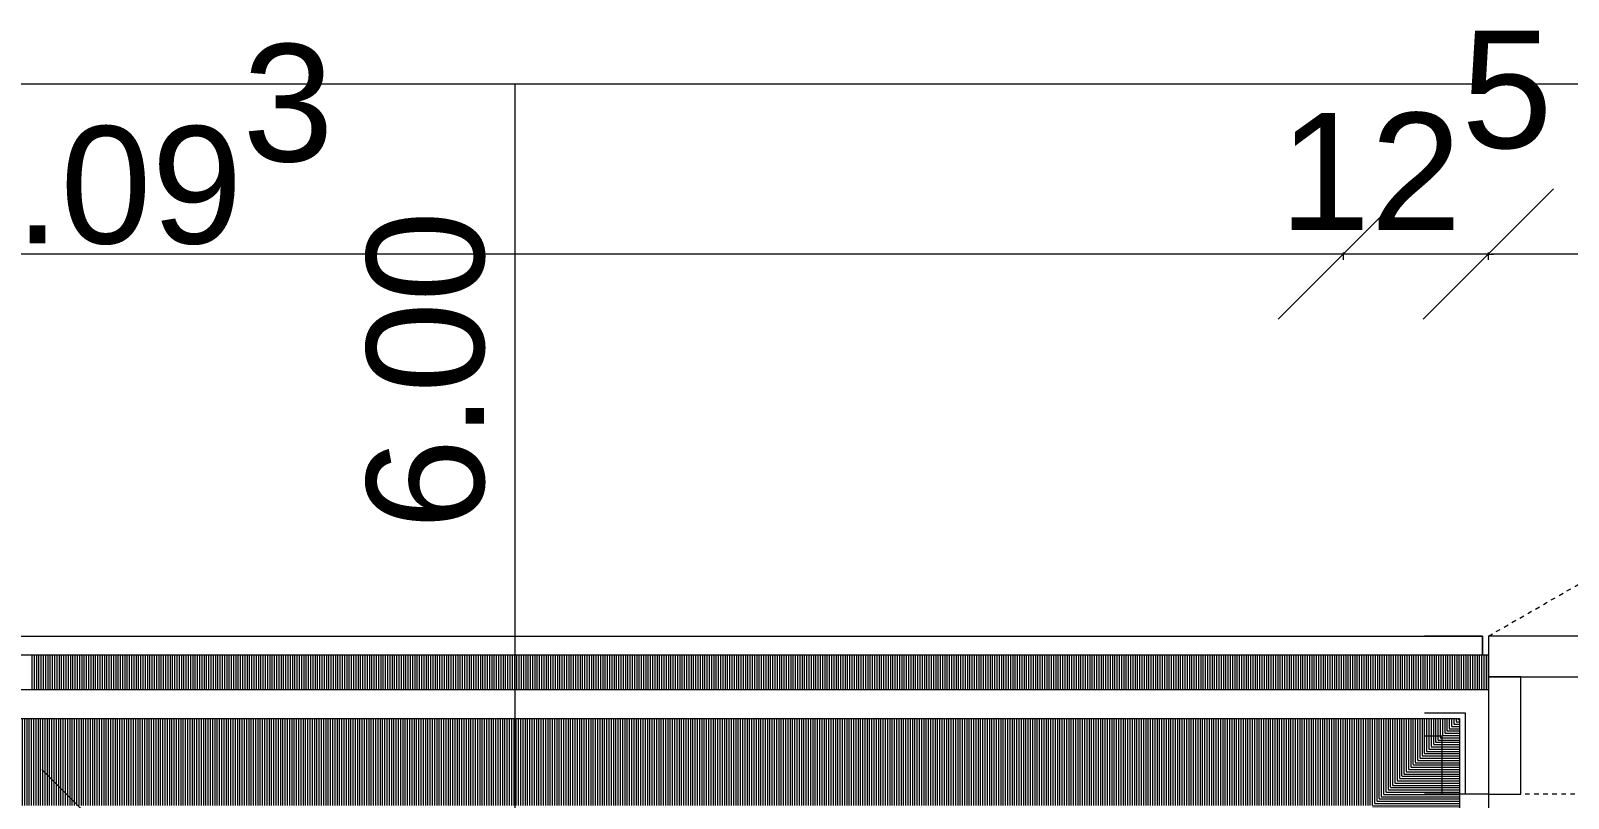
# Model space of a CAD drawing. Header units: metres. Extents: x -1 to 282, y -100 to 261.
# Drawn here: x 58.83 to 92.76, y 243.58 to 260.52 of the extents above; entities that cross this region are included whole.
import ezdxf

# ---------------------------------------------------------------- set-up
doc = ezdxf.new("R2010")
doc.units = ezdxf.units.M
doc.header["$LTSCALE"] = 0.00508
doc.header["$PDMODE"] = 1
doc.linetypes.add('gestrichelt-klein', pattern=[0.19685, 0.068898, -0.127953])
doc.linetypes.add('Ohne Titel-6', pattern=[1.0537, 0.590515, -0.19684, 0.069505, -0.19684])
for name, color, linetype, lineweight in [('221_Fenster', 7, 'Continuous', 9), ('271_Gipserarbeiten-allgemein', 7, 'Continuous', 18), ('273.0_Innentueren', 7, 'Continuous', 18), ('Linien-0.03', 7, 'Continuous', 5), ('Linien-gestrichelt', 7, 'gestrichelt-klein', 5), ('Linien-stripu', 7, 'Ohne Titel-6', 5), ('Symbole', 7, 'Continuous', 5), ('Text-Raumstempel', 7, 'Continuous', 5)]:
    doc.layers.add(name, color=color, linetype=linetype, lineweight=lineweight)
for name, color, linetype, lineweight, true_color in [('271_Gipserarbeiten-LBW 12.5cm', 7, 'Continuous', 18, 0x117d81), ('271_Gipserarbeiten-LBW Schacht', 7, 'Continuous', 18, 0x811264), ('273.1_Akustikplatte', 7, 'Continuous', 13, 0xe95800), ('Bemaßung-Leichtbau', 7, 'Continuous', 5, 0xb54400), ('Bemaßung-Rohbau', 7, 'Continuous', 5, 0x000000)]:
    doc.layers.add(name, color=color, linetype=linetype, lineweight=lineweight, true_color=true_color)
doc.styles.add('Arial', font='arial.ttf')
doc.dimstyles.new('vbk_50', dxfattribs={"dimtxt": 101.016365, "dimasz": 0.002245, "dimexe": 0.0015, "dimexo": 0.003, "dimgap": 0.0005, "dimtad": 1, "dimdec": 3, "dimzin": 3, "dimdsep": 46, "dimtxsty": 'Arial', "dimblk": 'VW_SLASH', "dimblk1": 'VW_SLASH', "dimblk2": 'VW_SLASH', "dimcen": 0, "dimdle": 0.002, "dimazin": 0, "dimtfac": 0.9, "dimtdec": 3, "dimtix": 1, "dimtmove": 0, "dimatfit": 0, "dimldrblk": 'DOT', "dimfxl": 0.005, "dimfxlon": 1, "dimfrac": 2, "dimtolj": 1, "dimtzin": 3, "dimarcsym": 0})

# ---------------------------------------------------------------- blocks, each defined once
blk = doc.blocks.new('HT_GR_Rev-Öffnung-1')
at = {"layer": '271_Gipserarbeiten-LBW Schacht', "flags": 128}
blk.add_lwpolyline([(0.655, 0.045), (0.6, 0.045), (0.6, -0.045), (0.655, -0.045)], dxfattribs=at)
at = {"layer": '273.0_Innentueren', "flags": 128}
for points in [[(-0.603, 0.091), (0.6, 0.091), (0.6, 0.056), (-0.603, 0.056)], [(0.572, 0.056), (0.6, 0.056), (0.6, -0.045), (0.572, -0.045)]]:
    blk.add_lwpolyline(points, close=True, dxfattribs=at)
at = {"layer": '273.1_Akustikplatte', "flags": 128}
blk.add_lwpolyline([(0.655, 0.075), (0.605, 0.075), (0.605, 0.091), (0.655, 0.091)], dxfattribs=at)
at = {"layer": 'Linien-0.03', "flags": 128}
for points in [[(0.655, 0.025), (0.62, 0.025), (0.62, -0.045)], [(0.655, 0.005), (0.64, 0.005), (0.64, -0.045), (0.655, -0.045)]]:
    blk.add_lwpolyline(points, dxfattribs=at)
at = {"layer": 'Linien-0.03', "linetype": 'Continuous', "lineweight": 5}
blk.add_point((0.6, -0.045), dxfattribs=at)
at = {"layer": 'Linien-gestrichelt'}
blk.add_line((0.6, 0.091), (0.0784, 0.391), dxfattribs=at)
at = {"layer": 'Linien-stripu'}
blk.add_line((-0.575, -0.045), (0.572, -0.045), dxfattribs=at)
blk = doc.blocks.new('*E182')
at = {"layer": 'Linien-0.03', "linetype": 'Continuous', "lineweight": 5}
h = blk.add_hatch(dxfattribs=at)
h.set_pattern_fill('DÄMMSTOFF 1MM', angle=180, style=0, pattern_type=2)
h.set_pattern_definition([(270, (-31.357545, -155.136867), (-0.05, 6e-18), [])])
h.paths.add_polyline_path([(2.179, 88.279), (0.257, 90.201), (59.003, 90.201), (57.081, 88.279)])
h = blk.add_hatch(dxfattribs=at)
h.set_pattern_fill('DÄMMSTOFF 1MM', angle=-90, style=0, pattern_type=2)
h.set_pattern_definition([(360, (-31.357545, -155.136867), (-2e-17, -0.05), [])])
h.paths.add_polyline_path([(57.081, 88.279), (59.003, 90.201), (59.003, 74.826), (57.081, 72.904)])
at = {"layer": '271_Gipserarbeiten-LBW 12.5cm'}
for p, q in [((0, 90.841, 0), (59.643, 90.841, 0)), ((59.643, 90.841, 0), (59.643, 75.466, 0))]:
    blk.add_line(p, q, dxfattribs=at)
at = {"layer": '271_Gipserarbeiten-LBW Schacht'}
blk.add_line((59.643, 90.841, 0), (59.643, 88.535, 0), dxfattribs=at)
at = {"layer": '273.1_Akustikplatte'}
for p, q in [((0, 92.02, 0), (59.515, 92.02, 0)), ((59.515, 92.02, 0), (59.515, 91.61, 0)), ((0, 91.61, 0), (59.515, 91.61, 0))]:
    blk.add_line(p, q, dxfattribs=at)
at = {"layer": 'Linien-0.03'}
for p, q in [((0, 91.61, 0), (59.643, 91.61, 0)), ((0, 91.61, 0), (59.643, 91.61, 0)), ((59.643, 90.841, 0), (59.643, 91.61, 0)), ((0, 90.841, 0), (59.643, 90.841, 0)), ((0, 90.841, 0), (59.643, 90.841, 0)), ((0, 90.841, 0), (59.643, 90.841, 0)), ((59.643, 90.841, 0), (59.643, 75.466, 0)), ((0.257, 90.201, 0), (59.003, 90.201, 0)), ((59.003, 90.201, 0), (59.003, 74.826, 0))]:
    blk.add_line(p, q, dxfattribs=at)
at = {"layer": 'Linien-0.03', "color": 7, "linetype": 'Continuous', "lineweight": 5}
for p, q in [((27.492, 91.61, 0), (27.492, 90.841, 0)), ((27.542, 91.61, 0), (27.542, 90.841, 0)), ((27.592, 91.61, 0), (27.592, 90.841, 0)), ((27.642, 91.61, 0), (27.642, 90.841, 0)), ((27.692, 91.61, 0), (27.692, 90.841, 0)), ((27.742, 91.61, 0), (27.742, 90.841, 0)), ((27.792, 91.61, 0), (27.792, 90.841, 0)), ((27.842, 91.61, 0), (27.842, 90.841, 0)), ((27.892, 91.61, 0), (27.892, 90.841, 0)), ((27.942, 91.61, 0), (27.942, 90.841, 0)), ((27.992, 91.61, 0), (27.992, 90.841, 0)), ((28.042, 91.61, 0), (28.042, 90.841, 0)), ((28.092, 91.61, 0), (28.092, 90.841, 0)), ((28.142, 91.61, 0), (28.142, 90.841, 0)), ((28.192, 91.61, 0), (28.192, 90.841, 0)), ((28.242, 91.61, 0), (28.242, 90.841, 0)), ((28.292, 91.61, 0), (28.292, 90.841, 0)), ((28.342, 91.61, 0), (28.342, 90.841, 0)), ((28.392, 91.61, 0), (28.392, 90.841, 0)), ((28.442, 91.61, 0), (28.442, 90.841, 0)), ((28.492, 91.61, 0), (28.492, 90.841, 0)), ((28.542, 91.61, 0), (28.542, 90.841, 0)), ((28.592, 91.61, 0), (28.592, 90.841, 0)), ((28.642, 91.61, 0), (28.642, 90.841, 0)), ((28.692, 91.61, 0), (28.692, 90.841, 0)), ((28.742, 91.61, 0), (28.742, 90.841, 0)), ((28.792, 91.61, 0), (28.792, 90.841, 0)), ((28.842, 91.61, 0), (28.842, 90.841, 0)), ((28.892, 91.61, 0), (28.892, 90.841, 0)), ((28.942, 91.61, 0), (28.942, 90.841, 0)), ((28.992, 91.61, 0), (28.992, 90.841, 0)), ((29.042, 91.61, 0), (29.042, 90.841, 0)), ((29.092, 91.61, 0), (29.092, 90.841, 0)), ((29.142, 91.61, 0), (29.142, 90.841, 0)), ((29.192, 91.61, 0), (29.192, 90.841, 0)), ((29.242, 91.61, 0), (29.242, 90.841, 0)), ((29.292, 91.61, 0), (29.292, 90.841, 0)), ((29.342, 91.61, 0), (29.342, 90.841, 0)), ((29.392, 91.61, 0), (29.392, 90.841, 0)), ((29.442, 91.61, 0), (29.442, 90.841, 0)), ((29.492, 91.61, 0), (29.492, 90.841, 0)), ((29.542, 91.61, 0), (29.542, 90.841, 0)), ((29.592, 91.61, 0), (29.592, 90.841, 0)), ((29.642, 91.61, 0), (29.642, 90.841, 0)), ((29.692, 91.61, 0), (29.692, 90.841, 0)), ((29.742, 91.61, 0), (29.742, 90.841, 0)), ((29.792, 91.61, 0), (29.792, 90.841, 0)), ((29.842, 91.61, 0), (29.842, 90.841, 0)), ((29.892, 91.61, 0), (29.892, 90.841, 0)), ((29.942, 91.61, 0), (29.942, 90.841, 0)), ((29.992, 91.61, 0), (29.992, 90.841, 0)), ((30.042, 91.61, 0), (30.042, 90.841, 0)), ((30.092, 91.61, 0), (30.092, 90.841, 0)), ((30.142, 91.61, 0), (30.142, 90.841, 0)), ((30.192, 91.61, 0), (30.192, 90.841, 0)), ((30.242, 91.61, 0), (30.242, 90.841, 0)), ((30.292, 91.61, 0), (30.292, 90.841, 0)), ((30.342, 91.61, 0), (30.342, 90.841, 0)), ((30.392, 91.61, 0), (30.392, 90.841, 0)), ((30.442, 91.61, 0), (30.442, 90.841, 0)), ((30.492, 91.61, 0), (30.492, 90.841, 0)), ((30.542, 91.61, 0), (30.542, 90.841, 0)), ((30.592, 91.61, 0), (30.592, 90.841, 0)), ((30.642, 91.61, 0), (30.642, 90.841, 0)), ((30.692, 91.61, 0), (30.692, 90.841, 0)), ((30.742, 91.61, 0), (30.742, 90.841, 0)), ((30.792, 91.61, 0), (30.792, 90.841, 0)), ((30.842, 91.61, 0), (30.842, 90.841, 0)), ((30.892, 91.61, 0), (30.892, 90.841, 0)), ((30.942, 91.61, 0), (30.942, 90.841, 0)), ((30.992, 91.61, 0), (30.992, 90.841, 0)), ((31.042, 91.61, 0), (31.042, 90.841, 0)), ((31.092, 91.61, 0), (31.092, 90.841, 0)), ((31.142, 91.61, 0), (31.142, 90.841, 0)), ((31.192, 91.61, 0), (31.192, 90.841, 0)), ((31.242, 91.61, 0), (31.242, 90.841, 0)), ((31.292, 91.61, 0), (31.292, 90.841, 0)), ((31.342, 91.61, 0), (31.342, 90.841, 0)), ((31.392, 91.61, 0), (31.392, 90.841, 0)), ((31.442, 91.61, 0), (31.442, 90.841, 0)), ((31.492, 91.61, 0), (31.492, 90.841, 0)), ((31.542, 91.61, 0), (31.542, 90.841, 0)), ((31.592, 91.61, 0), (31.592, 90.841, 0)), ((31.642, 91.61, 0), (31.642, 90.841, 0)), ((31.692, 91.61, 0), (31.692, 90.841, 0)), ((31.742, 91.61, 0), (31.742, 90.841, 0)), ((31.792, 91.61, 0), (31.792, 90.841, 0)), ((31.842, 91.61, 0), (31.842, 90.841, 0)), ((31.892, 91.61, 0), (31.892, 90.841, 0)), ((31.942, 91.61, 0), (31.942, 90.841, 0)), ((31.992, 91.61, 0), (31.992, 90.841, 0)), ((32.042, 91.61, 0), (32.042, 90.841, 0)), ((32.092, 91.61, 0), (32.092, 90.841, 0)), ((32.142, 91.61, 0), (32.142, 90.841, 0)), ((32.192, 91.61, 0), (32.192, 90.841, 0)), ((32.242, 91.61, 0), (32.242, 90.841, 0)), ((32.292, 91.61, 0), (32.292, 90.841, 0)), ((32.342, 91.61, 0), (32.342, 90.841, 0)), ((32.392, 91.61, 0), (32.392, 90.841, 0)), ((32.442, 91.61, 0), (32.442, 90.841, 0)), ((32.492, 91.61, 0), (32.492, 90.841, 0)), ((32.542, 91.61, 0), (32.542, 90.841, 0)), ((32.592, 91.61, 0), (32.592, 90.841, 0)), ((32.642, 91.61, 0), (32.642, 90.841, 0)), ((32.692, 91.61, 0), (32.692, 90.841, 0)), ((32.742, 91.61, 0), (32.742, 90.841, 0)), ((32.792, 91.61, 0), (32.792, 90.841, 0)), ((32.842, 91.61, 0), (32.842, 90.841, 0)), ((32.892, 91.61, 0), (32.892, 90.841, 0)), ((32.942, 91.61, 0), (32.942, 90.841, 0)), ((32.992, 91.61, 0), (32.992, 90.841, 0)), ((33.042, 91.61, 0), (33.042, 90.841, 0)), ((33.092, 91.61, 0), (33.092, 90.841, 0)), ((33.142, 91.61, 0), (33.142, 90.841, 0)), ((33.192, 91.61, 0), (33.192, 90.841, 0)), ((33.242, 91.61, 0), (33.242, 90.841, 0)), ((33.292, 91.61, 0), (33.292, 90.841, 0)), ((33.342, 91.61, 0), (33.342, 90.841, 0)), ((33.392, 91.61, 0), (33.392, 90.841, 0)), ((33.442, 91.61, 0), (33.442, 90.841, 0)), ((33.492, 91.61, 0), (33.492, 90.841, 0)), ((33.542, 91.61, 0), (33.542, 90.841, 0)), ((33.592, 91.61, 0), (33.592, 90.841, 0)), ((33.642, 91.61, 0), (33.642, 90.841, 0)), ((33.692, 91.61, 0), (33.692, 90.841, 0)), ((33.742, 91.61, 0), (33.742, 90.841, 0)), ((33.792, 91.61, 0), (33.792, 90.841, 0)), ((33.842, 91.61, 0), (33.842, 90.841, 0)), ((33.892, 91.61, 0), (33.892, 90.841, 0)), ((33.942, 91.61, 0), (33.942, 90.841, 0)), ((33.992, 91.61, 0), (33.992, 90.841, 0)), ((34.042, 91.61, 0), (34.042, 90.841, 0)), ((34.092, 91.61, 0), (34.092, 90.841, 0)), ((34.142, 91.61, 0), (34.142, 90.841, 0)), ((34.192, 91.61, 0), (34.192, 90.841, 0)), ((34.242, 91.61, 0), (34.242, 90.841, 0)), ((34.292, 91.61, 0), (34.292, 90.841, 0)), ((34.342, 91.61, 0), (34.342, 90.841, 0)), ((34.392, 91.61, 0), (34.392, 90.841, 0)), ((34.442, 91.61, 0), (34.442, 90.841, 0)), ((34.492, 91.61, 0), (34.492, 90.841, 0)), ((34.542, 91.61, 0), (34.542, 90.841, 0)), ((34.592, 91.61, 0), (34.592, 90.841, 0)), ((34.642, 91.61, 0), (34.642, 90.841, 0)), ((34.692, 91.61, 0), (34.692, 90.841, 0)), ((34.742, 91.61, 0), (34.742, 90.841, 0)), ((34.792, 91.61, 0), (34.792, 90.841, 0)), ((34.842, 91.61, 0), (34.842, 90.841, 0)), ((34.892, 91.61, 0), (34.892, 90.841, 0)), ((34.942, 91.61, 0), (34.942, 90.841, 0)), ((34.992, 91.61, 0), (34.992, 90.841, 0)), ((35.042, 91.61, 0), (35.042, 90.841, 0)), ((35.092, 91.61, 0), (35.092, 90.841, 0)), ((35.142, 91.61, 0), (35.142, 90.841, 0)), ((35.192, 91.61, 0), (35.192, 90.841, 0)), ((35.242, 91.61, 0), (35.242, 90.841, 0)), ((35.292, 91.61, 0), (35.292, 90.841, 0)), ((35.342, 91.61, 0), (35.342, 90.841, 0)), ((35.392, 91.61, 0), (35.392, 90.841, 0)), ((35.442, 91.61, 0), (35.442, 90.841, 0)), ((35.492, 91.61, 0), (35.492, 90.841, 0)), ((35.542, 91.61, 0), (35.542, 90.841, 0)), ((35.592, 91.61, 0), (35.592, 90.841, 0)), ((35.642, 91.61, 0), (35.642, 90.841, 0)), ((35.692, 91.61, 0), (35.692, 90.841, 0)), ((35.742, 91.61, 0), (35.742, 90.841, 0)), ((35.792, 91.61, 0), (35.792, 90.841, 0)), ((35.842, 91.61, 0), (35.842, 90.841, 0)), ((35.892, 91.61, 0), (35.892, 90.841, 0)), ((35.942, 91.61, 0), (35.942, 90.841, 0)), ((35.992, 91.61, 0), (35.992, 90.841, 0)), ((36.042, 91.61, 0), (36.042, 90.841, 0)), ((36.092, 91.61, 0), (36.092, 90.841, 0)), ((36.142, 91.61, 0), (36.142, 90.841, 0)), ((36.192, 91.61, 0), (36.192, 90.841, 0)), ((36.242, 91.61, 0), (36.242, 90.841, 0)), ((36.292, 91.61, 0), (36.292, 90.841, 0)), ((36.342, 91.61, 0), (36.342, 90.841, 0)), ((36.392, 91.61, 0), (36.392, 90.841, 0)), ((36.442, 91.61, 0), (36.442, 90.841, 0)), ((36.492, 91.61, 0), (36.492, 90.841, 0)), ((36.542, 91.61, 0), (36.542, 90.841, 0)), ((36.592, 91.61, 0), (36.592, 90.841, 0)), ((36.642, 91.61, 0), (36.642, 90.841, 0)), ((36.692, 91.61, 0), (36.692, 90.841, 0)), ((36.742, 91.61, 0), (36.742, 90.841, 0)), ((36.792, 91.61, 0), (36.792, 90.841, 0)), ((36.842, 91.61, 0), (36.842, 90.841, 0)), ((36.892, 91.61, 0), (36.892, 90.841, 0)), ((36.942, 91.61, 0), (36.942, 90.841, 0)), ((36.992, 91.61, 0), (36.992, 90.841, 0)), ((37.042, 91.61, 0), (37.042, 90.841, 0)), ((37.092, 91.61, 0), (37.092, 90.841, 0)), ((37.142, 91.61, 0), (37.142, 90.841, 0)), ((37.192, 91.61, 0), (37.192, 90.841, 0)), ((37.242, 91.61, 0), (37.242, 90.841, 0)), ((37.292, 91.61, 0), (37.292, 90.841, 0)), ((37.342, 91.61, 0), (37.342, 90.841, 0)), ((37.392, 91.61, 0), (37.392, 90.841, 0)), ((37.442, 91.61, 0), (37.442, 90.841, 0)), ((37.492, 91.61, 0), (37.492, 90.841, 0)), ((37.542, 91.61, 0), (37.542, 90.841, 0)), ((37.592, 91.61, 0), (37.592, 90.841, 0)), ((37.642, 91.61, 0), (37.642, 90.841, 0)), ((37.692, 91.61, 0), (37.692, 90.841, 0)), ((37.742, 91.61, 0), (37.742, 90.841, 0)), ((37.792, 91.61, 0), (37.792, 90.841, 0)), ((37.842, 91.61, 0), (37.842, 90.841, 0)), ((37.892, 91.61, 0), (37.892, 90.841, 0)), ((37.942, 91.61, 0), (37.942, 90.841, 0)), ((37.992, 91.61, 0), (37.992, 90.841, 0)), ((38.042, 91.61, 0), (38.042, 90.841, 0)), ((38.092, 91.61, 0), (38.092, 90.841, 0)), ((38.142, 91.61, 0), (38.142, 90.841, 0)), ((38.192, 91.61, 0), (38.192, 90.841, 0)), ((38.242, 91.61, 0), (38.242, 90.841, 0)), ((38.292, 91.61, 0), (38.292, 90.841, 0)), ((38.342, 91.61, 0), (38.342, 90.841, 0)), ((38.392, 91.61, 0), (38.392, 90.841, 0)), ((38.442, 91.61, 0), (38.442, 90.841, 0)), ((38.492, 91.61, 0), (38.492, 90.841, 0)), ((38.542, 91.61, 0), (38.542, 90.841, 0)), ((38.592, 91.61, 0), (38.592, 90.841, 0)), ((38.642, 91.61, 0), (38.642, 90.841, 0)), ((38.692, 91.61, 0), (38.692, 90.841, 0)), ((38.742, 91.61, 0), (38.742, 90.841, 0)), ((38.792, 91.61, 0), (38.792, 90.841, 0)), ((38.842, 91.61, 0), (38.842, 90.841, 0)), ((38.892, 91.61, 0), (38.892, 90.841, 0)), ((38.942, 91.61, 0), (38.942, 90.841, 0)), ((38.992, 91.61, 0), (38.992, 90.841, 0)), ((39.042, 91.61, 0), (39.042, 90.841, 0)), ((39.092, 91.61, 0), (39.092, 90.841, 0)), ((39.142, 91.61, 0), (39.142, 90.841, 0)), ((39.192, 91.61, 0), (39.192, 90.841, 0)), ((39.242, 91.61, 0), (39.242, 90.841, 0)), ((39.292, 91.61, 0), (39.292, 90.841, 0)), ((39.342, 91.61, 0), (39.342, 90.841, 0)), ((39.392, 91.61, 0), (39.392, 90.841, 0)), ((39.442, 91.61, 0), (39.442, 90.841, 0)), ((39.492, 91.61, 0), (39.492, 90.841, 0)), ((39.542, 91.61, 0), (39.542, 90.841, 0)), ((39.592, 91.61, 0), (39.592, 90.841, 0)), ((39.642, 91.61, 0), (39.642, 90.841, 0)), ((39.692, 91.61, 0), (39.692, 90.841, 0)), ((39.742, 91.61, 0), (39.742, 90.841, 0)), ((39.792, 91.61, 0), (39.792, 90.841, 0)), ((39.842, 91.61, 0), (39.842, 90.841, 0)), ((39.892, 91.61, 0), (39.892, 90.841, 0)), ((39.942, 91.61, 0), (39.942, 90.841, 0)), ((39.992, 91.61, 0), (39.992, 90.841, 0)), ((40.042, 91.61, 0), (40.042, 90.841, 0)), ((40.092, 91.61, 0), (40.092, 90.841, 0)), ((40.142, 91.61, 0), (40.142, 90.841, 0)), ((40.192, 91.61, 0), (40.192, 90.841, 0)), ((40.242, 91.61, 0), (40.242, 90.841, 0)), ((40.292, 91.61, 0), (40.292, 90.841, 0)), ((40.342, 91.61, 0), (40.342, 90.841, 0)), ((40.392, 91.61, 0), (40.392, 90.841, 0)), ((40.442, 91.61, 0), (40.442, 90.841, 0)), ((40.492, 91.61, 0), (40.492, 90.841, 0)), ((40.542, 91.61, 0), (40.542, 90.841, 0)), ((40.592, 91.61, 0), (40.592, 90.841, 0)), ((40.642, 91.61, 0), (40.642, 90.841, 0)), ((40.692, 91.61, 0), (40.692, 90.841, 0)), ((40.742, 91.61, 0), (40.742, 90.841, 0)), ((40.792, 91.61, 0), (40.792, 90.841, 0)), ((40.842, 91.61, 0), (40.842, 90.841, 0)), ((40.892, 91.61, 0), (40.892, 90.841, 0)), ((40.942, 91.61, 0), (40.942, 90.841, 0)), ((40.992, 91.61, 0), (40.992, 90.841, 0)), ((41.042, 91.61, 0), (41.042, 90.841, 0)), ((41.092, 91.61, 0), (41.092, 90.841, 0)), ((41.142, 91.61, 0), (41.142, 90.841, 0)), ((41.192, 91.61, 0), (41.192, 90.841, 0)), ((41.242, 91.61, 0), (41.242, 90.841, 0)), ((41.292, 91.61, 0), (41.292, 90.841, 0)), ((41.342, 91.61, 0), (41.342, 90.841, 0)), ((41.392, 91.61, 0), (41.392, 90.841, 0)), ((41.442, 91.61, 0), (41.442, 90.841, 0)), ((41.492, 91.61, 0), (41.492, 90.841, 0)), ((41.542, 91.61, 0), (41.542, 90.841, 0)), ((41.592, 91.61, 0), (41.592, 90.841, 0)), ((41.642, 91.61, 0), (41.642, 90.841, 0)), ((41.692, 91.61, 0), (41.692, 90.841, 0)), ((41.742, 91.61, 0), (41.742, 90.841, 0)), ((41.792, 91.61, 0), (41.792, 90.841, 0)), ((41.842, 91.61, 0), (41.842, 90.841, 0)), ((41.892, 91.61, 0), (41.892, 90.841, 0)), ((41.942, 91.61, 0), (41.942, 90.841, 0)), ((41.992, 91.61, 0), (41.992, 90.841, 0)), ((42.042, 91.61, 0), (42.042, 90.841, 0)), ((42.092, 91.61, 0), (42.092, 90.841, 0)), ((42.142, 91.61, 0), (42.142, 90.841, 0)), ((42.192, 91.61, 0), (42.192, 90.841, 0)), ((42.242, 91.61, 0), (42.242, 90.841, 0)), ((42.292, 91.61, 0), (42.292, 90.841, 0)), ((42.342, 91.61, 0), (42.342, 90.841, 0)), ((42.392, 91.61, 0), (42.392, 90.841, 0)), ((42.442, 91.61, 0), (42.442, 90.841, 0)), ((42.492, 91.61, 0), (42.492, 90.841, 0)), ((42.542, 91.61, 0), (42.542, 90.841, 0)), ((42.592, 91.61, 0), (42.592, 90.841, 0)), ((42.642, 91.61, 0), (42.642, 90.841, 0)), ((42.692, 91.61, 0), (42.692, 90.841, 0)), ((42.742, 91.61, 0), (42.742, 90.841, 0)), ((42.792, 91.61, 0), (42.792, 90.841, 0)), ((42.842, 91.61, 0), (42.842, 90.841, 0)), ((42.892, 91.61, 0), (42.892, 90.841, 0)), ((42.942, 91.61, 0), (42.942, 90.841, 0)), ((42.992, 91.61, 0), (42.992, 90.841, 0)), ((43.042, 91.61, 0), (43.042, 90.841, 0)), ((43.092, 91.61, 0), (43.092, 90.841, 0)), ((43.142, 91.61, 0), (43.142, 90.841, 0)), ((43.192, 91.61, 0), (43.192, 90.841, 0)), ((43.242, 91.61, 0), (43.242, 90.841, 0)), ((43.292, 91.61, 0), (43.292, 90.841, 0)), ((43.342, 91.61, 0), (43.342, 90.841, 0)), ((43.392, 91.61, 0), (43.392, 90.841, 0)), ((43.442, 91.61, 0), (43.442, 90.841, 0)), ((43.492, 91.61, 0), (43.492, 90.841, 0)), ((43.542, 91.61, 0), (43.542, 90.841, 0)), ((43.592, 91.61, 0), (43.592, 90.841, 0)), ((43.642, 91.61, 0), (43.642, 90.841, 0)), ((43.692, 91.61, 0), (43.692, 90.841, 0)), ((43.742, 91.61, 0), (43.742, 90.841, 0)), ((43.792, 91.61, 0), (43.792, 90.841, 0)), ((43.842, 91.61, 0), (43.842, 90.841, 0)), ((43.892, 91.61, 0), (43.892, 90.841, 0)), ((43.942, 91.61, 0), (43.942, 90.841, 0)), ((43.992, 91.61, 0), (43.992, 90.841, 0)), ((44.042, 91.61, 0), (44.042, 90.841, 0)), ((44.092, 91.61, 0), (44.092, 90.841, 0)), ((44.142, 91.61, 0), (44.142, 90.841, 0)), ((44.192, 91.61, 0), (44.192, 90.841, 0)), ((44.242, 91.61, 0), (44.242, 90.841, 0)), ((44.292, 91.61, 0), (44.292, 90.841, 0)), ((44.342, 91.61, 0), (44.342, 90.841, 0)), ((44.392, 91.61, 0), (44.392, 90.841, 0)), ((44.442, 91.61, 0), (44.442, 90.841, 0)), ((44.492, 91.61, 0), (44.492, 90.841, 0)), ((44.542, 91.61, 0), (44.542, 90.841, 0)), ((44.592, 91.61, 0), (44.592, 90.841, 0)), ((44.642, 91.61, 0), (44.642, 90.841, 0)), ((44.692, 91.61, 0), (44.692, 90.841, 0)), ((44.742, 91.61, 0), (44.742, 90.841, 0)), ((44.792, 91.61, 0), (44.792, 90.841, 0)), ((44.842, 91.61, 0), (44.842, 90.841, 0)), ((44.892, 91.61, 0), (44.892, 90.841, 0)), ((44.942, 91.61, 0), (44.942, 90.841, 0)), ((44.992, 91.61, 0), (44.992, 90.841, 0)), ((45.042, 91.61, 0), (45.042, 90.841, 0)), ((45.092, 91.61, 0), (45.092, 90.841, 0)), ((45.142, 91.61, 0), (45.142, 90.841, 0)), ((45.192, 91.61, 0), (45.192, 90.841, 0)), ((45.242, 91.61, 0), (45.242, 90.841, 0)), ((45.292, 91.61, 0), (45.292, 90.841, 0)), ((45.342, 91.61, 0), (45.342, 90.841, 0)), ((45.392, 91.61, 0), (45.392, 90.841, 0)), ((45.442, 91.61, 0), (45.442, 90.841, 0)), ((45.492, 91.61, 0), (45.492, 90.841, 0)), ((45.542, 91.61, 0), (45.542, 90.841, 0)), ((45.592, 91.61, 0), (45.592, 90.841, 0)), ((45.642, 91.61, 0), (45.642, 90.841, 0)), ((45.692, 91.61, 0), (45.692, 90.841, 0)), ((45.742, 91.61, 0), (45.742, 90.841, 0)), ((45.792, 91.61, 0), (45.792, 90.841, 0)), ((45.842, 91.61, 0), (45.842, 90.841, 0)), ((45.892, 91.61, 0), (45.892, 90.841, 0)), ((45.942, 91.61, 0), (45.942, 90.841, 0)), ((45.992, 91.61, 0), (45.992, 90.841, 0)), ((46.042, 91.61, 0), (46.042, 90.841, 0)), ((46.092, 91.61, 0), (46.092, 90.841, 0)), ((46.142, 91.61, 0), (46.142, 90.841, 0)), ((46.192, 91.61, 0), (46.192, 90.841, 0)), ((46.242, 91.61, 0), (46.242, 90.841, 0)), ((46.292, 91.61, 0), (46.292, 90.841, 0)), ((46.342, 91.61, 0), (46.342, 90.841, 0)), ((46.392, 91.61, 0), (46.392, 90.841, 0)), ((46.442, 91.61, 0), (46.442, 90.841, 0)), ((46.492, 91.61, 0), (46.492, 90.841, 0)), ((46.542, 91.61, 0), (46.542, 90.841, 0)), ((46.592, 91.61, 0), (46.592, 90.841, 0)), ((46.642, 91.61, 0), (46.642, 90.841, 0)), ((46.692, 91.61, 0), (46.692, 90.841, 0)), ((46.742, 91.61, 0), (46.742, 90.841, 0)), ((46.792, 91.61, 0), (46.792, 90.841, 0)), ((46.842, 91.61, 0), (46.842, 90.841, 0)), ((46.892, 91.61, 0), (46.892, 90.841, 0)), ((46.942, 91.61, 0), (46.942, 90.841, 0)), ((46.992, 91.61, 0), (46.992, 90.841, 0)), ((47.042, 91.61, 0), (47.042, 90.841, 0)), ((47.092, 91.61, 0), (47.092, 90.841, 0)), ((47.142, 91.61, 0), (47.142, 90.841, 0)), ((47.192, 91.61, 0), (47.192, 90.841, 0)), ((47.242, 91.61, 0), (47.242, 90.841, 0)), ((47.292, 91.61, 0), (47.292, 90.841, 0)), ((47.342, 91.61, 0), (47.342, 90.841, 0)), ((47.392, 91.61, 0), (47.392, 90.841, 0)), ((47.442, 91.61, 0), (47.442, 90.841, 0)), ((47.492, 91.61, 0), (47.492, 90.841, 0)), ((47.542, 91.61, 0), (47.542, 90.841, 0)), ((47.592, 91.61, 0), (47.592, 90.841, 0)), ((47.642, 91.61, 0), (47.642, 90.841, 0)), ((47.692, 91.61, 0), (47.692, 90.841, 0)), ((47.742, 91.61, 0), (47.742, 90.841, 0)), ((47.792, 91.61, 0), (47.792, 90.841, 0)), ((47.842, 91.61, 0), (47.842, 90.841, 0)), ((47.892, 91.61, 0), (47.892, 90.841, 0)), ((47.942, 91.61, 0), (47.942, 90.841, 0)), ((47.992, 91.61, 0), (47.992, 90.841, 0)), ((48.042, 91.61, 0), (48.042, 90.841, 0)), ((48.092, 91.61, 0), (48.092, 90.841, 0)), ((48.142, 91.61, 0), (48.142, 90.841, 0)), ((48.192, 91.61, 0), (48.192, 90.841, 0)), ((48.242, 91.61, 0), (48.242, 90.841, 0)), ((48.292, 91.61, 0), (48.292, 90.841, 0)), ((48.342, 91.61, 0), (48.342, 90.841, 0)), ((48.392, 91.61, 0), (48.392, 90.841, 0)), ((48.442, 91.61, 0), (48.442, 90.841, 0)), ((48.492, 91.61, 0), (48.492, 90.841, 0)), ((48.542, 91.61, 0), (48.542, 90.841, 0)), ((48.592, 91.61, 0), (48.592, 90.841, 0)), ((48.642, 91.61, 0), (48.642, 90.841, 0)), ((48.692, 91.61, 0), (48.692, 90.841, 0)), ((48.742, 91.61, 0), (48.742, 90.841, 0)), ((48.792, 91.61, 0), (48.792, 90.841, 0)), ((48.842, 91.61, 0), (48.842, 90.841, 0)), ((48.892, 91.61, 0), (48.892, 90.841, 0)), ((48.942, 91.61, 0), (48.942, 90.841, 0)), ((48.992, 91.61, 0), (48.992, 90.841, 0)), ((49.042, 91.61, 0), (49.042, 90.841, 0)), ((49.092, 91.61, 0), (49.092, 90.841, 0)), ((49.142, 91.61, 0), (49.142, 90.841, 0)), ((49.192, 91.61, 0), (49.192, 90.841, 0)), ((49.242, 91.61, 0), (49.242, 90.841, 0)), ((49.292, 91.61, 0), (49.292, 90.841, 0)), ((49.342, 91.61, 0), (49.342, 90.841, 0)), ((49.392, 91.61, 0), (49.392, 90.841, 0)), ((49.442, 91.61, 0), (49.442, 90.841, 0)), ((49.492, 91.61, 0), (49.492, 90.841, 0)), ((49.542, 91.61, 0), (49.542, 90.841, 0)), ((49.592, 91.61, 0), (49.592, 90.841, 0)), ((49.642, 91.61, 0), (49.642, 90.841, 0)), ((49.692, 91.61, 0), (49.692, 90.841, 0)), ((49.742, 91.61, 0), (49.742, 90.841, 0)), ((49.792, 91.61, 0), (49.792, 90.841, 0)), ((49.842, 91.61, 0), (49.842, 90.841, 0)), ((49.892, 91.61, 0), (49.892, 90.841, 0)), ((49.942, 91.61, 0), (49.942, 90.841, 0)), ((49.992, 91.61, 0), (49.992, 90.841, 0)), ((50.042, 91.61, 0), (50.042, 90.841, 0)), ((50.092, 91.61, 0), (50.092, 90.841, 0)), ((50.142, 91.61, 0), (50.142, 90.841, 0)), ((50.192, 91.61, 0), (50.192, 90.841, 0)), ((50.242, 91.61, 0), (50.242, 90.841, 0)), ((50.292, 91.61, 0), (50.292, 90.841, 0)), ((50.342, 91.61, 0), (50.342, 90.841, 0)), ((50.392, 91.61, 0), (50.392, 90.841, 0)), ((50.442, 91.61, 0), (50.442, 90.841, 0)), ((50.492, 91.61, 0), (50.492, 90.841, 0)), ((50.542, 91.61, 0), (50.542, 90.841, 0)), ((50.592, 91.61, 0), (50.592, 90.841, 0)), ((50.642, 91.61, 0), (50.642, 90.841, 0)), ((50.692, 91.61, 0), (50.692, 90.841, 0)), ((50.742, 91.61, 0), (50.742, 90.841, 0)), ((50.792, 91.61, 0), (50.792, 90.841, 0)), ((50.842, 91.61, 0), (50.842, 90.841, 0)), ((50.892, 91.61, 0), (50.892, 90.841, 0)), ((50.942, 91.61, 0), (50.942, 90.841, 0)), ((50.992, 91.61, 0), (50.992, 90.841, 0)), ((51.042, 91.61, 0), (51.042, 90.841, 0)), ((51.092, 91.61, 0), (51.092, 90.841, 0)), ((51.142, 91.61, 0), (51.142, 90.841, 0)), ((51.192, 91.61, 0), (51.192, 90.841, 0)), ((51.242, 91.61, 0), (51.242, 90.841, 0)), ((51.292, 91.61, 0), (51.292, 90.841, 0)), ((51.342, 91.61, 0), (51.342, 90.841, 0)), ((51.392, 91.61, 0), (51.392, 90.841, 0)), ((51.442, 91.61, 0), (51.442, 90.841, 0)), ((51.492, 91.61, 0), (51.492, 90.841, 0)), ((51.542, 91.61, 0), (51.542, 90.841, 0)), ((51.592, 91.61, 0), (51.592, 90.841, 0)), ((51.642, 91.61, 0), (51.642, 90.841, 0)), ((51.692, 91.61, 0), (51.692, 90.841, 0)), ((51.742, 91.61, 0), (51.742, 90.841, 0)), ((51.792, 91.61, 0), (51.792, 90.841, 0)), ((51.842, 91.61, 0), (51.842, 90.841, 0)), ((51.892, 91.61, 0), (51.892, 90.841, 0)), ((51.942, 91.61, 0), (51.942, 90.841, 0)), ((51.992, 91.61, 0), (51.992, 90.841, 0)), ((52.042, 91.61, 0), (52.042, 90.841, 0)), ((52.092, 91.61, 0), (52.092, 90.841, 0)), ((52.142, 91.61, 0), (52.142, 90.841, 0)), ((52.192, 91.61, 0), (52.192, 90.841, 0)), ((52.242, 91.61, 0), (52.242, 90.841, 0)), ((52.292, 91.61, 0), (52.292, 90.841, 0)), ((52.342, 91.61, 0), (52.342, 90.841, 0)), ((52.392, 91.61, 0), (52.392, 90.841, 0)), ((52.442, 91.61, 0), (52.442, 90.841, 0)), ((52.492, 91.61, 0), (52.492, 90.841, 0)), ((52.542, 91.61, 0), (52.542, 90.841, 0)), ((52.592, 91.61, 0), (52.592, 90.841, 0)), ((52.642, 91.61, 0), (52.642, 90.841, 0)), ((52.692, 91.61, 0), (52.692, 90.841, 0)), ((52.742, 91.61, 0), (52.742, 90.841, 0)), ((52.792, 91.61, 0), (52.792, 90.841, 0)), ((52.842, 91.61, 0), (52.842, 90.841, 0)), ((52.892, 91.61, 0), (52.892, 90.841, 0)), ((52.942, 91.61, 0), (52.942, 90.841, 0)), ((52.992, 91.61, 0), (52.992, 90.841, 0)), ((53.042, 91.61, 0), (53.042, 90.841, 0)), ((53.092, 91.61, 0), (53.092, 90.841, 0)), ((53.142, 91.61, 0), (53.142, 90.841, 0)), ((53.192, 91.61, 0), (53.192, 90.841, 0)), ((53.242, 91.61, 0), (53.242, 90.841, 0)), ((53.292, 91.61, 0), (53.292, 90.841, 0)), ((53.342, 91.61, 0), (53.342, 90.841, 0)), ((53.392, 91.61, 0), (53.392, 90.841, 0)), ((53.442, 91.61, 0), (53.442, 90.841, 0)), ((53.492, 91.61, 0), (53.492, 90.841, 0)), ((53.542, 91.61, 0), (53.542, 90.841, 0)), ((53.592, 91.61, 0), (53.592, 90.841, 0)), ((53.642, 91.61, 0), (53.642, 90.841, 0)), ((53.692, 91.61, 0), (53.692, 90.841, 0)), ((53.742, 91.61, 0), (53.742, 90.841, 0)), ((53.792, 91.61, 0), (53.792, 90.841, 0)), ((53.842, 91.61, 0), (53.842, 90.841, 0)), ((53.892, 91.61, 0), (53.892, 90.841, 0)), ((53.942, 91.61, 0), (53.942, 90.841, 0)), ((53.992, 91.61, 0), (53.992, 90.841, 0)), ((54.042, 91.61, 0), (54.042, 90.841, 0)), ((54.092, 91.61, 0), (54.092, 90.841, 0)), ((54.142, 91.61, 0), (54.142, 90.841, 0)), ((54.192, 91.61, 0), (54.192, 90.841, 0)), ((54.242, 91.61, 0), (54.242, 90.841, 0)), ((54.292, 91.61, 0), (54.292, 90.841, 0)), ((54.342, 91.61, 0), (54.342, 90.841, 0)), ((54.392, 91.61, 0), (54.392, 90.841, 0)), ((54.442, 91.61, 0), (54.442, 90.841, 0)), ((54.492, 91.61, 0), (54.492, 90.841, 0)), ((54.542, 91.61, 0), (54.542, 90.841, 0)), ((54.592, 91.61, 0), (54.592, 90.841, 0)), ((54.642, 91.61, 0), (54.642, 90.841, 0)), ((54.692, 91.61, 0), (54.692, 90.841, 0)), ((54.742, 91.61, 0), (54.742, 90.841, 0)), ((54.792, 91.61, 0), (54.792, 90.841, 0)), ((54.842, 91.61, 0), (54.842, 90.841, 0)), ((54.892, 91.61, 0), (54.892, 90.841, 0)), ((54.942, 91.61, 0), (54.942, 90.841, 0)), ((54.992, 91.61, 0), (54.992, 90.841, 0)), ((55.042, 91.61, 0), (55.042, 90.841, 0)), ((55.092, 91.61, 0), (55.092, 90.841, 0)), ((55.142, 91.61, 0), (55.142, 90.841, 0)), ((55.192, 91.61, 0), (55.192, 90.841, 0)), ((55.242, 91.61, 0), (55.242, 90.841, 0)), ((55.292, 91.61, 0), (55.292, 90.841, 0)), ((55.342, 91.61, 0), (55.342, 90.841, 0)), ((55.392, 91.61, 0), (55.392, 90.841, 0)), ((55.442, 91.61, 0), (55.442, 90.841, 0)), ((55.492, 91.61, 0), (55.492, 90.841, 0)), ((55.542, 91.61, 0), (55.542, 90.841, 0)), ((55.592, 91.61, 0), (55.592, 90.841, 0)), ((55.642, 91.61, 0), (55.642, 90.841, 0)), ((55.692, 91.61, 0), (55.692, 90.841, 0)), ((55.742, 91.61, 0), (55.742, 90.841, 0)), ((55.792, 91.61, 0), (55.792, 90.841, 0)), ((55.842, 91.61, 0), (55.842, 90.841, 0)), ((55.892, 91.61, 0), (55.892, 90.841, 0)), ((55.942, 91.61, 0), (55.942, 90.841, 0)), ((55.992, 91.61, 0), (55.992, 90.841, 0)), ((56.042, 91.61, 0), (56.042, 90.841, 0)), ((56.092, 91.61, 0), (56.092, 90.841, 0)), ((56.142, 91.61, 0), (56.142, 90.841, 0)), ((56.192, 91.61, 0), (56.192, 90.841, 0)), ((56.242, 91.61, 0), (56.242, 90.841, 0)), ((56.292, 91.61, 0), (56.292, 90.841, 0)), ((56.342, 91.61, 0), (56.342, 90.841, 0)), ((56.392, 91.61, 0), (56.392, 90.841, 0)), ((56.442, 91.61, 0), (56.442, 90.841, 0)), ((56.492, 91.61, 0), (56.492, 90.841, 0)), ((56.542, 91.61, 0), (56.542, 90.841, 0)), ((56.592, 91.61, 0), (56.592, 90.841, 0)), ((56.642, 91.61, 0), (56.642, 90.841, 0)), ((56.692, 91.61, 0), (56.692, 90.841, 0)), ((56.742, 91.61, 0), (56.742, 90.841, 0)), ((56.792, 91.61, 0), (56.792, 90.841, 0)), ((56.842, 91.61, 0), (56.842, 90.841, 0)), ((56.892, 91.61, 0), (56.892, 90.841, 0)), ((56.942, 91.61, 0), (56.942, 90.841, 0)), ((56.992, 91.61, 0), (56.992, 90.841, 0)), ((57.042, 91.61, 0), (57.042, 90.841, 0)), ((57.092, 91.61, 0), (57.092, 90.841, 0)), ((57.142, 91.61, 0), (57.142, 90.841, 0)), ((57.192, 91.61, 0), (57.192, 90.841, 0)), ((57.242, 91.61, 0), (57.242, 90.841, 0)), ((57.292, 91.61, 0), (57.292, 90.841, 0)), ((57.342, 91.61, 0), (57.342, 90.841, 0)), ((57.392, 91.61, 0), (57.392, 90.841, 0)), ((57.442, 91.61, 0), (57.442, 90.841, 0)), ((57.492, 91.61, 0), (57.492, 90.841, 0)), ((57.542, 91.61, 0), (57.542, 90.841, 0)), ((57.592, 91.61, 0), (57.592, 90.841, 0)), ((57.642, 91.61, 0), (57.642, 90.841, 0)), ((57.692, 91.61, 0), (57.692, 90.841, 0)), ((57.742, 91.61, 0), (57.742, 90.841, 0)), ((57.792, 91.61, 0), (57.792, 90.841, 0)), ((57.842, 91.61, 0), (57.842, 90.841, 0)), ((57.892, 91.61, 0), (57.892, 90.841, 0)), ((57.942, 91.61, 0), (57.942, 90.841, 0)), ((57.992, 91.61, 0), (57.992, 90.841, 0)), ((58.042, 91.61, 0), (58.042, 90.841, 0)), ((58.092, 91.61, 0), (58.092, 90.841, 0)), ((58.142, 91.61, 0), (58.142, 90.841, 0)), ((58.192, 91.61, 0), (58.192, 90.841, 0)), ((58.242, 91.61, 0), (58.242, 90.841, 0)), ((58.292, 91.61, 0), (58.292, 90.841, 0)), ((58.342, 91.61, 0), (58.342, 90.841, 0)), ((58.392, 91.61, 0), (58.392, 90.841, 0)), ((58.442, 91.61, 0), (58.442, 90.841, 0)), ((58.492, 91.61, 0), (58.492, 90.841, 0)), ((58.542, 91.61, 0), (58.542, 90.841, 0)), ((58.592, 91.61, 0), (58.592, 90.841, 0)), ((58.642, 91.61, 0), (58.642, 90.841, 0)), ((58.692, 91.61, 0), (58.692, 90.841, 0)), ((58.742, 91.61, 0), (58.742, 90.841, 0)), ((58.792, 91.61, 0), (58.792, 90.841, 0)), ((58.842, 91.61, 0), (58.842, 90.841, 0)), ((58.892, 91.61, 0), (58.892, 90.841, 0)), ((58.942, 91.61, 0), (58.942, 90.841, 0)), ((58.992, 91.61, 0), (58.992, 90.841, 0)), ((59.042, 91.61, 0), (59.042, 90.841, 0)), ((59.092, 91.61, 0), (59.092, 90.841, 0)), ((59.142, 91.61, 0), (59.142, 90.841, 0)), ((59.192, 91.61, 0), (59.192, 90.841, 0)), ((59.242, 91.61, 0), (59.242, 90.841, 0)), ((59.292, 91.61, 0), (59.292, 90.841, 0)), ((59.342, 91.61, 0), (59.342, 90.841, 0)), ((59.392, 91.61, 0), (59.392, 90.841, 0)), ((59.442, 91.61, 0), (59.442, 90.841, 0)), ((59.492, 91.61, 0), (59.492, 90.841, 0)), ((59.542, 91.61, 0), (59.542, 90.841, 0)), ((59.592, 91.61, 0), (59.592, 90.841, 0)), ((59.642, 91.61, 0), (59.642, 90.841, 0)), ((0.257, 90.201, 0), (59.003, 90.201, 0)), ((59.003, 90.201, 0), (59.003, 74.826, 0))]:
    blk.add_line(p, q, dxfattribs=at)
at = {"layer": '221_Fenster', "color": 7, "xscale": -25.62519252307169, "yscale": 25.62519252307169, "zscale": 25.62519252307169}
blk.add_blockref('HT_GR_Rev-Öffnung-1', (75.018, 89.688, 0), dxfattribs=at)
blk = doc.blocks.new('*E183')
at = {"layer": 'Linien-0.03', "linetype": 'Continuous', "lineweight": 5}
blk.add_point((58.042, 241.261), dxfattribs=at)
blk = doc.blocks.new('VW_SLASH')
at = {"color": 0, "linetype": 'ByBlock', "lineweight": -2}
blk.add_line((0.5, 0), (-1, 0), dxfattribs=at)
at = {"color": 0, "lineweight": 20, "flags": 128}
blk.add_lwpolyline([(25, 25), (-25, -25)], dxfattribs=at)
blk = doc.blocks.new('*D202')
at = {"layer": 'Bemaßung-Leichtbau', "color": 0, "lineweight": -2, "transparency": 16777216}
for p, q in [((34.177, 255.459), (34.177, 255.626)), ((87.74, 255.588), (34.234, 255.588)), ((87.798, 255.459), (87.798, 255.626))]:
    blk.add_line(p, q, dxfattribs=at)
at = {"layer": 'Defpoints', "color": 0, "transparency": 16777216}
for p in [(34.177, 255.588), (34.177, 242.775), (87.798, 242.775)]:
    blk.add_point(p, dxfattribs=at)
at = {"layer": 'Bemaßung-Leichtbau', "color": 0, "lineweight": -2, "transparency": 16777216, "xscale": 0.05752405278592275, "yscale": 0.05752405278592275, "zscale": 0.05752405278592275, "rotation": 180}
blk.add_blockref('VW_SLASH', (34.177, 255.588), dxfattribs=at)
at = {"layer": 'Bemaßung-Leichtbau', "color": 0, "lineweight": -2, "transparency": 16777216, "xscale": 0.05752405278592275, "yscale": 0.05752405278592275, "zscale": 0.05752405278592275}
blk.add_blockref('VW_SLASH', (87.798, 255.588), dxfattribs=at)
at = {"layer": 'Bemaßung-Leichtbau', "color": 0, "transparency": 16777216, "insert": (60.987, 258.004), "char_height": 2.58856, "attachment_point": 5, "style": 'Arial'}
blk.add_mtext('\\A1;2.09\\S3^ ;', dxfattribs=at)
blk = doc.blocks.new('_DOT')
at = {"color": 0, "linetype": 'ByBlock', "lineweight": -2}
blk.add_line((-0.5, 0), (-1, 0), dxfattribs=at)
at = {"color": 0, "linetype": 'ByBlock', "const_width": 0.5}
blk.add_lwpolyline([(-0.25, 0, 1), (0.25, 0, 1)], format="xyb", close=True, dxfattribs=at)
blk = doc.blocks.new('*D203')
at = {"layer": 'Bemaßung-Leichtbau', "color": 0, "lineweight": -2, "transparency": 16777216}
for p, q in [((87.74, 255.588), (87.683, 255.588)), ((87.798, 255.459), (87.798, 255.626)), ((91.001, 255.588), (87.798, 255.588)), ((91.001, 255.459), (91.001, 255.626)), ((91.058, 255.588), (91.116, 255.588))]:
    blk.add_line(p, q, dxfattribs=at)
at = {"layer": 'Defpoints', "color": 0, "transparency": 16777216}
for p in [(87.798, 255.588), (91.001, 245.722), (87.798, 242.775)]:
    blk.add_point(p, dxfattribs=at)
at = {"layer": 'Bemaßung-Leichtbau', "color": 0, "lineweight": -2, "transparency": 16777216, "xscale": 0.05752405278592275, "yscale": 0.05752405278592275, "zscale": 0.05752405278592275}
blk.add_blockref('VW_SLASH', (87.798, 255.588), dxfattribs=at)
at = {"layer": 'Bemaßung-Leichtbau', "color": 0, "lineweight": -2, "transparency": 16777216, "xscale": 0.05752405278592275, "yscale": 0.05752405278592275, "zscale": 0.05752405278592275, "rotation": 180}
blk.add_blockref('VW_SLASH', (91.001, 255.588), dxfattribs=at)
at = {"layer": 'Bemaßung-Leichtbau', "color": 0, "transparency": 16777216, "insert": (89.399, 258.317), "char_height": 2.58856, "attachment_point": 5, "style": 'Arial'}
blk.add_mtext('\\A1;12\\S5^ ;', dxfattribs=at)
blk = doc.blocks.new('*D204')
at = {"layer": 'Bemaßung-Leichtbau', "color": 0, "lineweight": -2, "transparency": 16777216}
for p, q in [((91.001, 255.459), (91.001, 255.626)), ((144.564, 255.588), (91.058, 255.588)), ((144.621, 255.459), (144.621, 255.626))]:
    blk.add_line(p, q, dxfattribs=at)
at = {"layer": 'Defpoints', "color": 0, "transparency": 16777216}
for p in [(91.001, 255.588), (91.001, 245.722), (144.621, 227.387)]:
    blk.add_point(p, dxfattribs=at)
at = {"layer": 'Bemaßung-Leichtbau', "color": 0, "lineweight": -2, "transparency": 16777216, "xscale": 0.05752405278592275, "yscale": 0.05752405278592275, "zscale": 0.05752405278592275, "rotation": 180}
blk.add_blockref('VW_SLASH', (91.001, 255.588), dxfattribs=at)
at = {"layer": 'Bemaßung-Leichtbau', "color": 0, "lineweight": -2, "transparency": 16777216, "xscale": 0.05752405278592275, "yscale": 0.05752405278592275, "zscale": 0.05752405278592275}
blk.add_blockref('VW_SLASH', (144.621, 255.588), dxfattribs=at)
at = {"layer": 'Bemaßung-Leichtbau', "color": 0, "transparency": 16777216, "insert": (117.811, 258.004), "char_height": 2.58856, "attachment_point": 5, "style": 'Arial'}
blk.add_mtext('\\A1;2.09\\S3^ ;', dxfattribs=at)
blk = doc.blocks.new('*D207')
at = {"layer": 'Bemaßung-Leichtbau', "color": 0, "lineweight": -2, "transparency": 16777216}
for p, q in [((60.635, 242.775), (60.468, 242.775)), ((60.507, 174.413), (60.507, 242.718)), ((60.635, 174.356), (60.468, 174.356))]:
    blk.add_line(p, q, dxfattribs=at)
at = {"layer": 'Defpoints', "color": 0, "transparency": 16777216}
for p in [(60.507, 242.775), (87.798, 242.775), (87.413, 174.356)]:
    blk.add_point(p, dxfattribs=at)
at = {"layer": 'Bemaßung-Leichtbau', "color": 0, "lineweight": -2, "transparency": 16777216, "xscale": 0.05752405278592275, "yscale": 0.05752405278592275, "zscale": 0.05752405278592275}
for p, rotation in [((60.507, 242.775), 90), ((60.507, 174.356), 270)]:
    blk.add_blockref('VW_SLASH', p, dxfattribs=dict(at, rotation=rotation))
at = {"layer": 'Bemaßung-Leichtbau', "color": 0, "transparency": 16777216, "insert": (57.823, 195.339), "char_height": 2.5886, "attachment_point": 5, "rotation": 90, "style": 'Arial'}
blk.add_mtext('\\A1;2.67', dxfattribs=at)
blk = doc.blocks.new('TEX_Kote Decke_1OG')
at = {"layer": '271_Gipserarbeiten-allgemein', "linetype": 'Continuous', "lineweight": 5}
for p in [(-0.7, 0), (0, 0), (0.7, 0)]:
    blk.add_point(p, dxfattribs=at)
at = {"layer": 'Text-Raumstempel', "insert": (0, 0.0427), "char_height": 0.101016, "attachment_point": 5, "line_spacing_factor": 1.451612, "style": 'Arial'}
blk.add_mtext('UK RD  +6.90\\PUK FD  +6.62', dxfattribs=at)
blk = doc.blocks.new('*E253')
at = {"layer": 'Linien-0.03', "color": 7, "xscale": 25.62519252307169, "yscale": 25.62519252307169, "zscale": 25.62519252307169, "rotation": 233.79}
blk.add_blockref('TEX_Kote Decke_1OG', (39.501, 110.788), dxfattribs=at)
blk = doc.blocks.new('*E235')
at = {"layer": 'Bemaßung-Leichtbau'}
for base, p1, p2, text, override, picture, middle in [((60.6769, 230.6556), (63.88, 220.7899), (60.6769, 217.843), '12\\S5^ ;', {"dimscale": 25.625193, "dimtxt": 0.101016, "dimgap": 0.025, "dimlfac": 0.039024, "dimpost": '<>', "dimtxsty": 'Arial', "dimtix": 0, "dimtmove": 2}, '*D203', (62.2785, 233.3851)), ((63.88, 230.6556), (117.5007, 202.4546), (63.88, 220.7899), '2.09\\S3^ ;', {"dimscale": 25.625193, "dimtxt": 0.101016, "dimgap": 0.025, "dimlfac": 0.039024, "dimpost": '<>', "dimtxsty": 'Arial', "dimtmove": 2}, '*D204', (90.6904, 233.0723))]:
    dim = blk.add_linear_dim(base=base, p1=p1, p2=p2, text=text, dimstyle='vbk_50', override=override, dxfattribs=at)
    dim.commit()
    dim.dimension.update_dxf_attribs({"geometry": picture, "text_midpoint": middle, "insert": (-27.1207, -24.932)})
dim = blk.add_aligned_dim(p1=(60.6769, 217.843), p2=(7.0562, 217.843), distance=-12.8126, text='2.09\\S3^ ;', dimstyle='vbk_50', override={"dimscale": 25.625193, "dimtxt": 0.101016, "dimgap": 0.025, "dimlfac": 0.039024, "dimpost": '<>', "dimtxsty": 'Arial', "dimtmove": 2}, dxfattribs=at)
dim.commit()
dim.dimension.update_dxf_attribs({"geometry": '*D202', "text_midpoint": (33.8665, 233.0723), "insert": (-27.1207, -24.932)})
dim = blk.add_linear_dim(base=(33.386, 217.843), p1=(60.2925, 149.4237), p2=(60.6769, 217.843), angle=270, text='2.67', dimstyle='vbk_50', override={"dimscale": 25.625193, "dimtxt": 0.101016, "dimgap": 0.023589, "dimlfac": 0.039024, "dimpost": '<>', "dimtxsty": 'Arial', "dimtmove": 2}, dxfattribs=at)
dim.commit()
dim.dimension.update_dxf_attribs({"geometry": '*D207', "text_midpoint": (30.7024, 170.4074), "dimtype": 160, "insert": (-27.1207, -24.932)})

msp = doc.modelspace()

# ---------------------------------------------------------------- linework, layer by layer
at = {"layer": 'Bemaßung-Rohbau'}
msp.add_line((69.514, 176.207), (69.514, 259.337), dxfattribs=at)
at = {"layer": 'Linien-0.03', "linetype": 'Continuous'}
msp.add_lwpolyline([(31.3575, -58.8574), (256.9364, -58.8574), (256.9364, 259.337), (31.3575, 259.337)], close=True, dxfattribs=at)

# ---------------------------------------------------------------- block references
at = {"layer": '271_Gipserarbeiten-allgemein', "color": 7}
msp.add_blockref('*E182', (31.3575, 155.1369, 0), dxfattribs=at)
at = {"layer": 'Bemaßung-Leichtbau', "color": 7}
msp.add_blockref('*E235', (27.1207, 24.932), dxfattribs=at)
at = {"layer": 'Linien-0.03', "color": 7}
msp.add_blockref('*E253', (34.1769, 117.4803), dxfattribs=at)
at = {"layer": 'Symbole', "color": 7}
msp.add_blockref('*E183', (31.3575, 6.6389), dxfattribs=at)

# ---------------------------------------------------------------- texts
at = {"layer": 'Bemaßung-Rohbau', "insert": (67.5517, 253.0251), "char_height": 2.58856, "attachment_point": 5, "rotation": 90, "style": 'Arial'}
msp.add_mtext('\\A1;6.00', dxfattribs=at)

doc.saveas('drawing.dxf')
